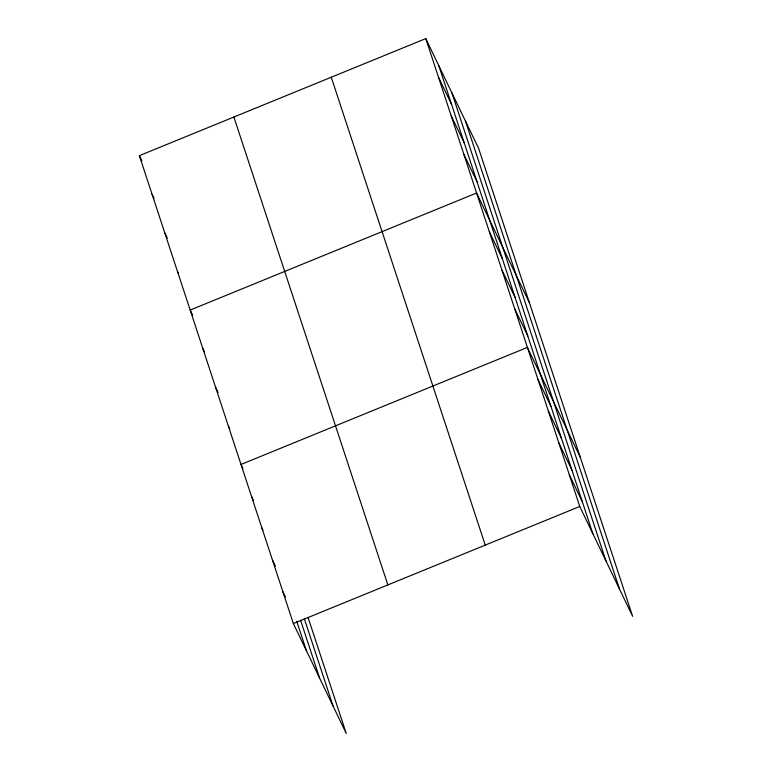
<?xml version="1.0" encoding="UTF-8"?>
<svg xmlns="http://www.w3.org/2000/svg" width="772" height="772" viewBox="0 0 772 772"><rect width="100%" height="100%" fill="white"/><g stroke="black" fill="none" stroke-linecap="round" stroke-linejoin="round"><path stroke-width="1.16" d="M308.076 617.494L346.223 733.4L293.36 623.544L139.365 155.655L425.777 38.6L478.64 148.456L632.635 616.346L579.762 506.49L425.777 38.6M240.999 464.464L527.411 347.41L580.274 457.265M293.36 623.544L579.762 506.49M438.477 77.2L451.581 104.413M451.186 115.8L464.281 143.023M463.885 154.4L476.99 181.623M529.457 302.856L476.594 193.01L190.182 310.064L192.701 315.294M489.294 231.61L502.398 258.823M502.003 270.21L515.098 297.423M514.702 308.81L527.807 336.023M537.881 379.226L550.976 406.439M548.352 411.042L561.447 438.264M558.822 442.858L571.917 470.08M569.292 474.674L582.387 501.897M139.365 155.655L141.884 160.885M152.074 194.255L154.091 198.443M164.774 232.855L167.292 238.094M177.483 271.454L178.486 273.549M202.891 348.664L204.397 351.8M215.591 387.264L218.109 392.494M228.3 425.864L229.805 429M241.501 465.516L243.016 468.652M251.469 496.28L253.486 500.468M261.94 528.096L262.953 530.19M272.41 559.912L275.44 566.194M282.89 591.728L285.408 596.968M465.516 121.185L619.511 589.075M451.996 93.084L605.981 560.983M438.872 65.813L592.857 533.713M331.265 77.229L485.25 545.119M233.887 117.026L387.872 584.925M304.303 618.633L333.099 706.129M300.511 620.08L319.579 678.038M296.728 621.219L306.455 650.767"/></g></svg>
